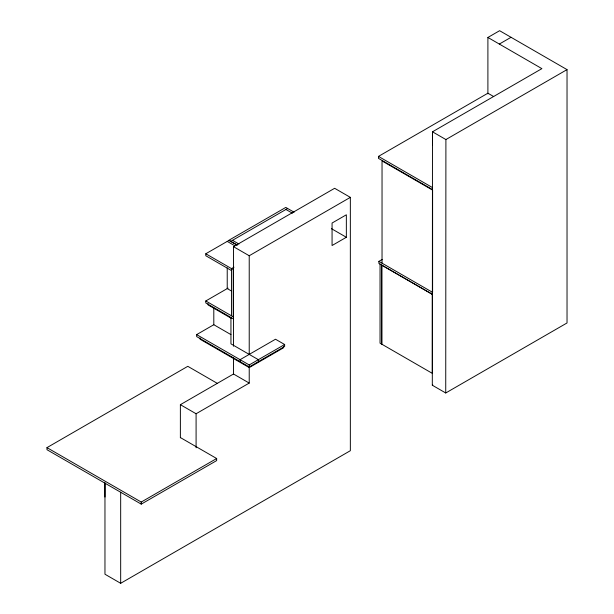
<?xml version="1.0" encoding="UTF-8"?>
<svg xmlns="http://www.w3.org/2000/svg" width="614" height="614" viewBox="0 0 614 614"><rect width="100%" height="100%" fill="white"/><g stroke="black" fill="none" stroke-linecap="round" stroke-linejoin="round"><path stroke-width="0.92" d="M104.963 497.041L104.963 482.734M380.043 264.005L380.043 343.172L432.317 373.358L432.317 292.21M381.754 264.995L381.754 344.162L381.754 265.164L432.317 294.352M382.038 263.183L382.038 160.922L432.601 190.117L432.601 292.371L378.899 261.364L382.192 259.461M432.31 385.231L432.479 131.803L541.893 68.638L487.9 37.462L499.612 30.7L567.029 69.62L567.029 322.956L445.733 392.983L432.31 385.231L432.77 384.97M445.733 392.983L445.902 139.555L567.029 69.62M499.328 44.062L511.04 37.3M231.509 270.59L205.797 255.746L205.797 253.766L228.938 240.412L237.004 245.063M230.795 241.31L287.644 208.491M378.47 156.393L432.456 187.562L432.456 189.542L378.47 158.366L378.47 156.393L487.9 93.205L493.71 96.567M233.512 346.242L233.512 246.674L334.638 188.291L350.348 197.363L350.348 450.699L120.674 583.3L104.963 574.228L104.963 483.187M233.512 246.674L249.223 255.746L350.348 197.363M233.98 267.182L231.509 268.61L231.509 315.811M233.512 318.942L205.797 302.94L205.797 300.967L228.063 288.112M346.35 237.273L332.067 245.523L332.067 223.036L346.35 214.793L346.35 237.273L331.468 228.684M240.082 361.661L240.082 359.681L275.502 339.227L284.643 344.508L284.643 346.488L249.223 366.934L196.657 336.587L196.657 334.607L213.802 324.714L230.918 334.599M180.378 437.567L216.658 458.512L216.658 460.592L141.243 504.132L46.971 449.709L46.971 447.629L187.8 366.32L217.617 383.543M180.378 437.759L180.378 404.68L233.512 374.003L249.223 383.075L249.223 364.954L196.657 334.607M249.223 364.954L284.643 344.508M180.378 404.68L196.089 413.752L249.223 383.075M46.971 447.629L141.243 502.052L216.658 458.512M445.902 139.555L432.479 131.803L432.479 144.996M294.106 212.221L285.786 207.417L228.938 240.235L237.257 245.04M285.932 209.474L292.394 213.212M432.317 294.29L378.899 263.444L378.899 261.364M232.514 240.32L238.976 244.05M227.226 241.402L234.686 245.707M205.797 253.766L233.228 269.6L233.228 316.801M231.371 290.959L227.226 288.565L227.226 267.85M205.797 300.967L233.512 316.962M231.255 318.298L208.085 304.92L208.085 303.6M487.9 37.462L487.9 93.865M283.499 346.488L283.499 347.808L249.223 367.594L200.087 339.227L200.087 337.907M258.364 361.661L258.364 359.681L230.941 343.848L230.941 317.461M249.223 255.746L249.223 354.47M233.512 357.732L233.512 374.003M213.802 307.783L213.802 324.806M196.089 413.752L196.089 447.775M141.243 502.052L141.243 504.132M120.674 492.259L120.674 583.3"/></g></svg>
